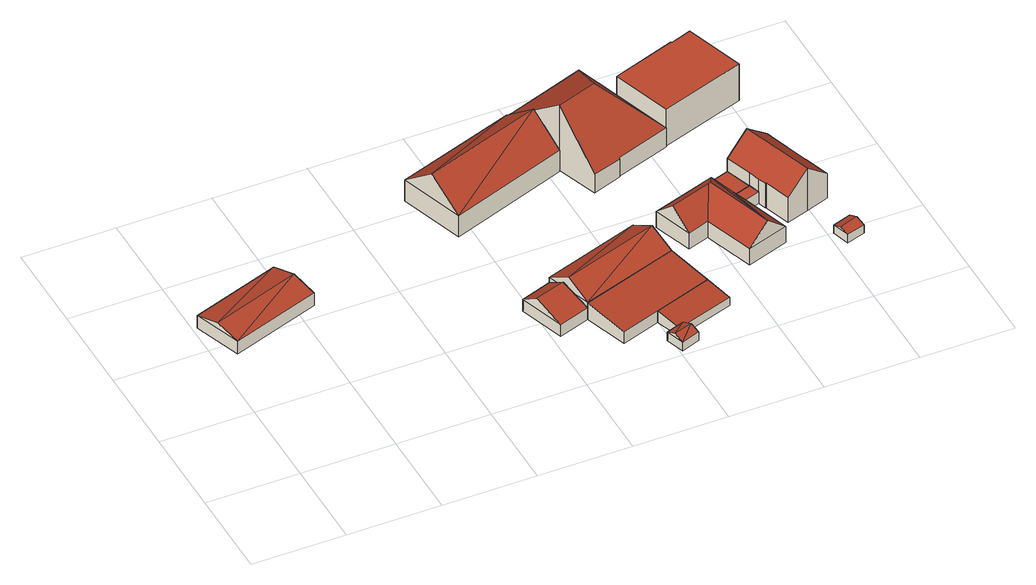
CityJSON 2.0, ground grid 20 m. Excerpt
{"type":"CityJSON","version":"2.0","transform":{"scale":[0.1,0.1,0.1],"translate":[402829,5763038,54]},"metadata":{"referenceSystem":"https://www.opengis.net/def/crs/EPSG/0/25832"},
"CityObjects":{
"building1":{"type":"Building","attributes":{"Gemeindeschluessel":"05515000","Geometrietyp2DReferenz":"3000","function":"31001_2700","roofType":"3100","measuredHeight":4.43},"geometry":[{"type":"Solid","lod":"2","boundaries":[[[[0,1,2,3]],[[4,5,1,0]],[[6,7,5,4]],[[3,2,7,6]],[[0,8,4]],[[6,9,3]],[[0,3,9]],[[9,8,0]],[[8,9,6]],[[6,4,8]],[[1,5,7,2]]]],"semantics":{"surfaces":[{"type":"WallSurface"},{"type":"RoofSurface"},{"type":"GroundSurface"}],"values":[[0,0,0,0,0,0,1,1,1,1,2]]}}]},
"building2":{"type":"Building","attributes":{"Gemeindeschluessel":"05515000","Geometrietyp2DReferenz":"3000","function":"51009_1610","roofType":"3100","measuredHeight":5.19},"geometry":[{"type":"Solid","lod":"2","boundaries":[[[[10,11,12,13]],[[14,15,11,10]],[[16,17,15,14]],[[13,12,17,16]],[[10,18,14]],[[16,19,13]],[[13,19,18,10]],[[14,18,19,16]],[[11,15,17,12]]]],"semantics":{"surfaces":[{"type":"WallSurface"},{"type":"RoofSurface"},{"type":"GroundSurface"}],"values":[[0,0,0,0,0,0,1,1,2]]}}]},
"building3":{"type":"Building","attributes":{"Gemeindeschluessel":"05515000","Geometrietyp2DReferenz":"3000","function":"31001_1310","roofType":"3100","measuredHeight":2.96},"geometry":[{"type":"Solid","lod":"2","boundaries":[[[[20,21,22,23]],[[24,25,21,20]],[[26,27,25,24]],[[23,22,27,26]],[[20,28,24]],[[26,29,23]],[[29,28,20]],[[20,23,29]],[[26,24,28]],[[28,29,26]],[[21,25,27,22]]]],"semantics":{"surfaces":[{"type":"WallSurface"},{"type":"RoofSurface"},{"type":"GroundSurface"}],"values":[[0,0,0,0,0,0,1,1,1,1,2]]}}]},
"building4":{"type":"Building","attributes":{"Gemeindeschluessel":"05515000","Geometrietyp2DReferenz":"3000","function":"31001_2700","roofType":"3100","measuredHeight":7.22},"geometry":[{"type":"Solid","lod":"2","boundaries":[[[[30,31,11,32]],[[33,34,31,30]],[[35,15,34,33]],[[32,11,15,35]],[[30,36,33]],[[35,37,32]],[[37,36,30]],[[30,32,37]],[[35,33,36]],[[36,37,35]],[[31,34,15,11]]]],"semantics":{"surfaces":[{"type":"WallSurface"},{"type":"RoofSurface"},{"type":"GroundSurface"}],"values":[[0,0,0,0,0,0,1,1,1,1,2]]}}]},
"building5":{"type":"Building","attributes":{"Gemeindeschluessel":"05515000","Geometrietyp2DReferenz":"3000","function":"31001_2700"},"children":["building5-1","building5-2"]},
"building5-1":{"type":"BuildingPart","attributes":{"roofType":"2100","measuredHeight":2.76},"parents":["building5"],"geometry":[{"type":"Solid","lod":"2","boundaries":[[[[38,39,40,41]],[[42,43,39,38]],[[44,45,43,42]],[[46,47,45,44]],[[48,49,47,46]],[[46,44,42,38,41,48]],[[39,43,45,47,49,40]],[[40,49,48,41]]]],"semantics":{"surfaces":[{"type":"WallSurface"},{"type":"RoofSurface"},{"type":"GroundSurface"},{"type":"ClosureSurface"}],"values":[[0,0,0,0,0,1,2,3]]}}]},
"building5-2":{"type":"BuildingPart","attributes":{"roofType":"2100","measuredHeight":4.08},"parents":["building5"],"geometry":[{"type":"Solid","lod":"2","boundaries":[[[[50,51,52,53]],[[33,54,51,50]],[[41,40,54,33]],[[53,52,49,48]],[[41,33,50,53,48]],[[51,54,40,49,52]],[[49,40,41,48]]]],"semantics":{"surfaces":[{"type":"WallSurface"},{"type":"RoofSurface"},{"type":"GroundSurface"},{"type":"ClosureSurface"}],"values":[[0,0,0,0,1,2,3]]}}]},
"building6":{"type":"Building","attributes":{"Gemeindeschluessel":"05515000","Geometrietyp2DReferenz":"3000","function":"31001_2700","roofType":"3100","measuredHeight":11.01},"geometry":[{"type":"Solid","lod":"2","boundaries":[[[[55,56,57,58]],[[59,60,56,55]],[[61,62,60,59]],[[58,57,62,61]],[[55,63,59]],[[61,64,58]],[[55,58,64]],[[64,63,55]],[[63,64,61]],[[61,59,63]],[[56,60,62,57]]]],"semantics":{"surfaces":[{"type":"WallSurface"},{"type":"RoofSurface"},{"type":"GroundSurface"}],"values":[[0,0,0,0,0,0,1,1,1,1,2]]}}]},
"building7":{"type":"Building","attributes":{"Gemeindeschluessel":"05515000","Geometrietyp2DReferenz":"3000","function":"31001_1000","roofType":"5000","measuredHeight":15.93},"geometry":[{"type":"Solid","lod":"2","boundaries":[[[[65,66,67,68]],[[69,70,66,65]],[[71,72,70,69]],[[73,74,72,71]],[[75,76,74,73]],[[77,78,76,75]],[[79,80,78,77]],[[81,82,80,79]],[[83,84,82,81]],[[68,67,84,83]],[[77,75,85,79]],[[73,71,69,65,85,75]],[[68,83,81,79,85,65]],[[66,70,72,74,76,78,80,82,84,67]]]],"semantics":{"surfaces":[{"type":"WallSurface"},{"type":"RoofSurface"},{"type":"GroundSurface"}],"values":[[0,0,0,0,0,0,0,0,0,0,1,1,1,2]]}}]},
"building8":{"type":"Building","attributes":{"Gemeindeschluessel":"05515000","Geometrietyp2DReferenz":"3000","function":"31001_1000","roofType":"5000","measuredHeight":8.21},"address":[{"country":"Germany","locality":"Münster","thoroughfareNumber":"81a","thoroughfareName":"Heidegrund"}],"geometry":[{"type":"Solid","lod":"2","boundaries":[[[[86,87,88,89]],[[90,91,87,86]],[[92,93,91,90]],[[94,95,93,92]],[[96,97,95,94]],[[98,99,97,96]],[[100,101,99,98]],[[89,88,101,100]],[[100,98,102]],[[102,98,96,103]],[[104,103,96,94,105]],[[94,92,105]],[[105,92,90,86]],[[105,86,89]],[[89,104,105]],[[103,104,89,100,102]],[[87,91,93,95,97,99,101,88]]]],"semantics":{"surfaces":[{"type":"WallSurface"},{"type":"RoofSurface"},{"type":"GroundSurface"}],"values":[[0,0,0,0,0,0,0,0,0,1,1,0,1,1,1,1,2]]}}]},
"building9":{"type":"Building","attributes":{"Gemeindeschluessel":"05515000","Geometrietyp2DReferenz":"3000","function":"51009_1610","roofType":"1000","measuredHeight":2.83},"geometry":[{"type":"Solid","lod":"2","boundaries":[[[[106,107,108,109]],[[110,111,107,106]],[[112,113,111,110]],[[109,108,113,112]],[[110,106,109,112]],[[107,111,113,108]]]],"semantics":{"surfaces":[{"type":"WallSurface"},{"type":"RoofSurface"},{"type":"GroundSurface"}],"values":[[0,0,0,0,1,2]]}}]},
"building10":{"type":"Building","attributes":{"Gemeindeschluessel":"05515000","Geometrietyp2DReferenz":"3000","function":"31001_2700","roofType":"1000","measuredHeight":2.87},"geometry":[{"type":"Solid","lod":"2","boundaries":[[[[114,115,116,117]],[[118,119,115,114]],[[120,121,119,118]],[[117,116,121,120]],[[118,114,117,120]],[[115,119,121,116]]]],"semantics":{"surfaces":[{"type":"WallSurface"},{"type":"RoofSurface"},{"type":"GroundSurface"}],"values":[[0,0,0,0,1,2]]}}]},
"building11":{"type":"Building","attributes":{"Gemeindeschluessel":"05515000","Geometrietyp2DReferenz":"3000","function":"31001_2000","roofType":"3100","measuredHeight":10.31},"geometry":[{"type":"Solid","lod":"2","boundaries":[[[[122,123,124,125]],[[126,113,123,122]],[[127,111,113,126]],[[128,129,111,127]],[[130,131,129,128]],[[132,133,131,130]],[[134,135,133,132]],[[136,137,135,134]],[[138,139,137,136]],[[140,141,139,138]],[[142,143,141,140]],[[144,145,143,142]],[[125,124,145,144]],[[138,136,134,132,130,128,140]],[[127,126,122,125,144,142,140,128]],[[123,113,111,129,131,133,135,137,139,141,143,145,124]]]],"semantics":{"surfaces":[{"type":"WallSurface"},{"type":"RoofSurface"},{"type":"GroundSurface"}],"values":[[0,0,0,0,0,0,0,0,0,0,0,0,0,1,1,2]]}}]},
"building12":{"type":"Building","attributes":{"Gemeindeschluessel":"05515000","Geometrietyp2DReferenz":"3000","function":"31001_1310","roofType":"3100","measuredHeight":2.74},"geometry":[{"type":"Solid","lod":"2","boundaries":[[[[146,147,148,149]],[[150,151,147,146]],[[152,153,151,150]],[[149,148,153,152]],[[146,154,150]],[[152,155,149]],[[149,155,154,146]],[[150,154,155,152]],[[147,151,153,148]]]],"semantics":{"surfaces":[{"type":"WallSurface"},{"type":"RoofSurface"},{"type":"GroundSurface"}],"values":[[0,0,0,0,0,0,1,1,2]]}}]},
"building13":{"type":"Building","attributes":{"name":"Schulze Relau","Gemeindeschluessel":"05515000","Geometrietyp2DReferenz":"3000","function":"31001_1000","roofType":"9999","measuredHeight":9},"address":[{"country":"Germany","locality":"Münster","thoroughfareNumber":"81","thoroughfareName":"Heidegrund"}],"geometry":[{"type":"Solid","lod":"2","boundaries":[[[[156,157,158,159,160,161]],[[159,162,163,160]],[[158,164,162,159]],[[157,165,164,158]],[[156,166,165,157]],[[161,167,166,156]],[[160,163,167,161]],[[162,164,165,166,167,163]]]],"semantics":{"surfaces":[{"type":"RoofSurface"},{"type":"WallSurface"},{"type":"GroundSurface"}],"values":[[0,1,1,1,1,1,1,2]]}}]}
},
"vertices":[
[41,358,45],[41,358,15],[233,424,15],[233,424,45],[6,460,45],[6,460,15],[198,526,45],[198,526,15],[24,409,59],[216,475,59],
[649,266,39],[649,266,10],[583,243,10],[583,243,39],[682,168,39],[682,168,10],[615,145,39],[615,145,10],[661,231,62],[595,209,62],
[830,59,33],[830,59,12],[790,45,12],[790,45,33],[843,19,33],[843,19,12],[803,5,33],[803,5,12],[837,39,42],[797,25,42],
[858,336,52],[858,336,10],[649,266,52],[891,237,52],[891,237,10],[682,168,52],[874,286,82],[666,217,82],
[941,88,31],[941,88,11],[922,144,11],[922,144,39],[832,52,31],[832,52,11],[830,59,32],[830,59,11],[814,53,32],[814,53,11],[797,102,39],[797,102,11],
[682,167,52],[682,167,11],[714,74,11],[714,74,39],[891,237,11],
[570,496,58],[570,496,6],[825,586,6],[825,586,58],[524,635,58],[524,635,6],[780,723,58],[780,723,6],[547,566,117],[803,654,117],
[825,585,170],[825,585,10],[855,497,10],[855,497,55],[825,586,170],[825,586,10],[780,723,55],[780,723,10],[793,727,55],[793,727,10],[961,785,56],[961,785,10],[993,688,56],[993,688,10],[1035,560,56],[1035,560,10],[918,520,56],[918,520,10],[918,518,53],[918,518,10],[911,615,170],
[1072,344,49],[1072,344,10],[1053,401,10],[1053,401,49],[1080,320,49],[1080,320,10],[1117,210,49],[1117,210,10],[1027,180,49],[1027,180,10],[991,287,49],[991,287,10],[944,271,49],[944,271,10],[916,355,49],[916,355,10],[930,313,89],[1019,343,89],[1023,341,92],[1072,195,92],
[1053,401,39],[1053,401,11],[1072,344,11],[1072,344,39],[1093,414,39],[1093,414,11],[1112,357,39],[1112,357,11],
[1112,357,40],[1112,357,12],[1072,344,12],[1072,344,40],[1120,333,40],[1120,333,12],[1080,320,40],[1080,320,12],
[1120,333,71],[1120,333,11],[1126,316,11],[1126,316,71],[1112,357,71],[1093,414,71],[1142,431,114],[1142,431,11],[1192,447,71],[1192,447,11],[1195,438,71],[1195,438,11],[1224,349,71],[1224,349,11],[1224,348,72],[1224,348,11],[1243,292,72],[1243,292,11],[1194,275,114],[1194,275,11],[1146,259,72],[1146,259,11],[1127,316,72],[1127,316,11],
[1250,209,30],[1250,209,10],[1210,195,10],[1210,195,30],[1262,171,30],[1262,171,10],[1222,158,30],[1222,158,10],[1256,190,38],[1216,176,38],
[1217,621,102],[1175,748,102],[1129,732,102],[1129,734,102],[993,688,102],[1035,560,102],[1129,734,12],[993,688,12],[1129,732,12],[1175,748,12],[1217,621,12],[1035,560,12]
]}
